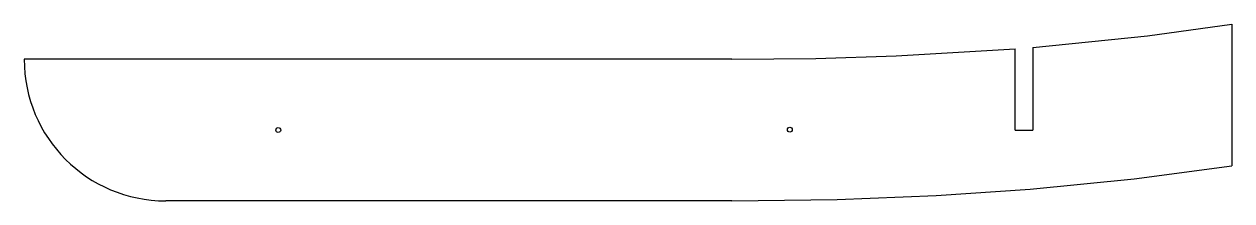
# Model space of a CAD drawing. Extents: x -37.4 to -20.3, y 0.1 to 2.6.
import ezdxf

# ---------------------------------------------------------------- set-up
doc = ezdxf.new("R2010")
doc.units = 0
doc.header["$MEASUREMENT"] = 0
doc.layers.add('VISIBLE', color=7, linetype='CONTINUOUS')

msp = doc.modelspace()

# ---------------------------------------------------------------- linework, layer by layer
at = {"layer": 'VISIBLE'}
for p, q in [((-20.302, 2.642), (-20.302, 0.642)), ((-23.364, 1.147), (-23.364, 2.293)), ((-23.114, 2.313), (-23.114, 1.147)), ((-27.364, 2.147), (-37.364, 2.147)), ((-23.364, 1.147), (-23.114, 1.147)), ((-27.364, 0.147), (-35.364, 0.147))]:
    msp.add_line(p, q, dxfattribs=at)
for points in [[(-23.114, 2.313), (-21.495, 2.478), (-20.302, 2.642)], [(-27.364, 2.147), (-26.179, 2.159), (-25.046, 2.194), (-23.364, 2.293)], [(-27.364, 0.147), (-25.88, 0.166), (-24.478, 0.221), (-23.152, 0.31), (-21.681, 0.456), (-20.302, 0.642)]]:
    msp.add_lwpolyline(points, dxfattribs=at)
for centre in [(-33.774, 1.147), (-26.546, 1.153)]:
    msp.add_circle(centre, 0.0344, dxfattribs=at)
msp.add_arc((-35.364, 2.147), 2, 180, 270, dxfattribs=at)

doc.saveas('drawing.dxf')
